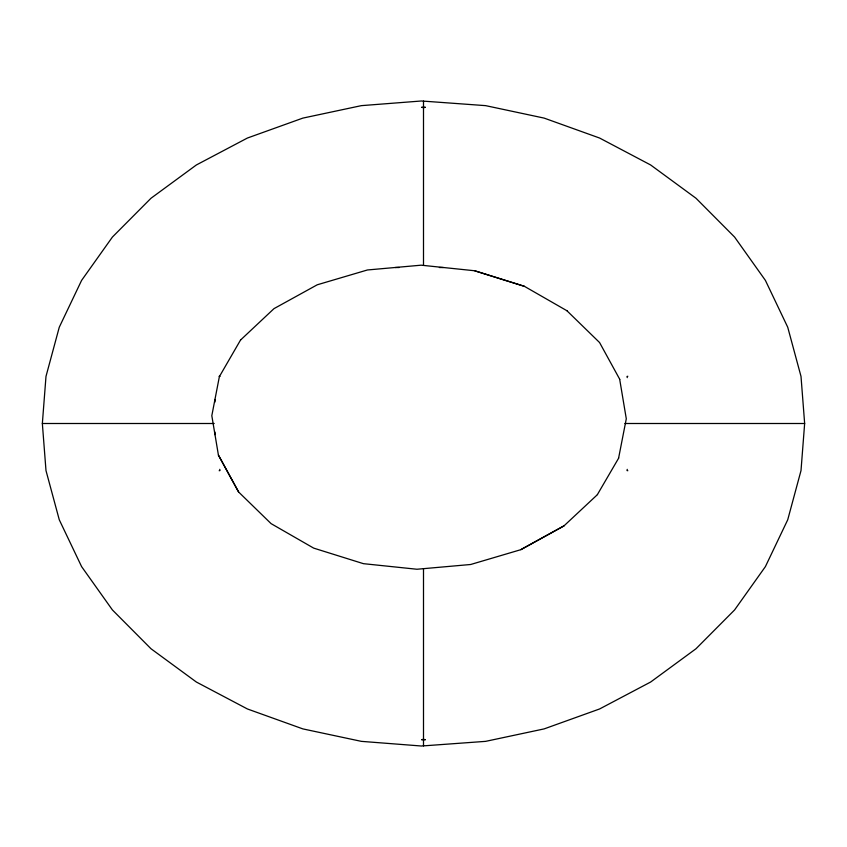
<?xml version="1.0" encoding="UTF-8"?>
<svg xmlns="http://www.w3.org/2000/svg" width="847" height="847" viewBox="0 0 847 847"><rect width="100%" height="100%" fill="white"/><g stroke="black" fill="none" stroke-linecap="round" stroke-linejoin="round"><path stroke-width="1.27" d="M42.35 423.5L45.992 376.407L59.269 327.228L81.598 280.389L112.429 237.033L150.999 198.251L196.356 164.974L247.398 138.04L302.855 118.104L361.373 105.642L421.499 100.984L485.627 105.642L544.145 118.104L599.602 138.04L650.644 164.974L696.001 198.251L734.571 237.033L765.402 280.389L787.731 327.228L801.008 376.407L804.65 423.5L801.008 470.593L787.731 519.772L765.402 566.611L734.571 609.967L696.001 648.749L650.644 682.026L599.602 708.96L544.145 728.896L485.627 741.358L421.499 746.016L361.373 741.358L302.855 728.896L247.398 708.96L196.356 682.026L150.999 648.749L112.429 609.967L81.598 566.611L59.269 519.772L45.992 470.593L42.35 423.5L214.206 423.5M219.415 376.396L211.814 415.697L218.41 455.093L238.536 491.927L271.093 523.637L313.665 548.115L363.416 563.668L416.968 569.248L470.678 564.494L520.863 549.671L564.113 525.828M618.617 458.058L626.293 418.767L619.697 379.371M627.256 469.354L627.002 470.551L627.828 470.731M219.5 376.407L240.622 339.88M597.41 494.563L618.691 458.068M240.696 339.901L273.994 308.636L317.244 284.793L367.439 269.971L421.139 265.185L474.712 270.765L524.484 286.328M597.484 494.584L564.06 525.807L520.82 549.65M423.5 107.738L425.395 107.283L421.605 107.283L423.5 107.738L423.5 265.386M423.5 739.262L421.605 739.717L425.395 739.717L423.5 739.262L423.5 568.623M627.828 376.269L627.002 376.449L627.256 377.646M219.172 470.731L219.998 470.551L219.744 469.354M395.263 267.525L399.159 267.525M439.392 267.525L443.277 267.525M624.895 423.5L804.65 423.5M219.172 376.269L219.998 376.449M474.691 270.796L524.441 286.35L567.067 310.807M567.014 310.828L599.57 342.537L619.771 379.361M218.41 455.093L238.61 491.916M423.5 101.1L423.5 107.389M423.5 739.611L423.5 745.9M214.958 399.456L214.958 402.06M214.958 432.086L214.958 434.691"/></g></svg>
